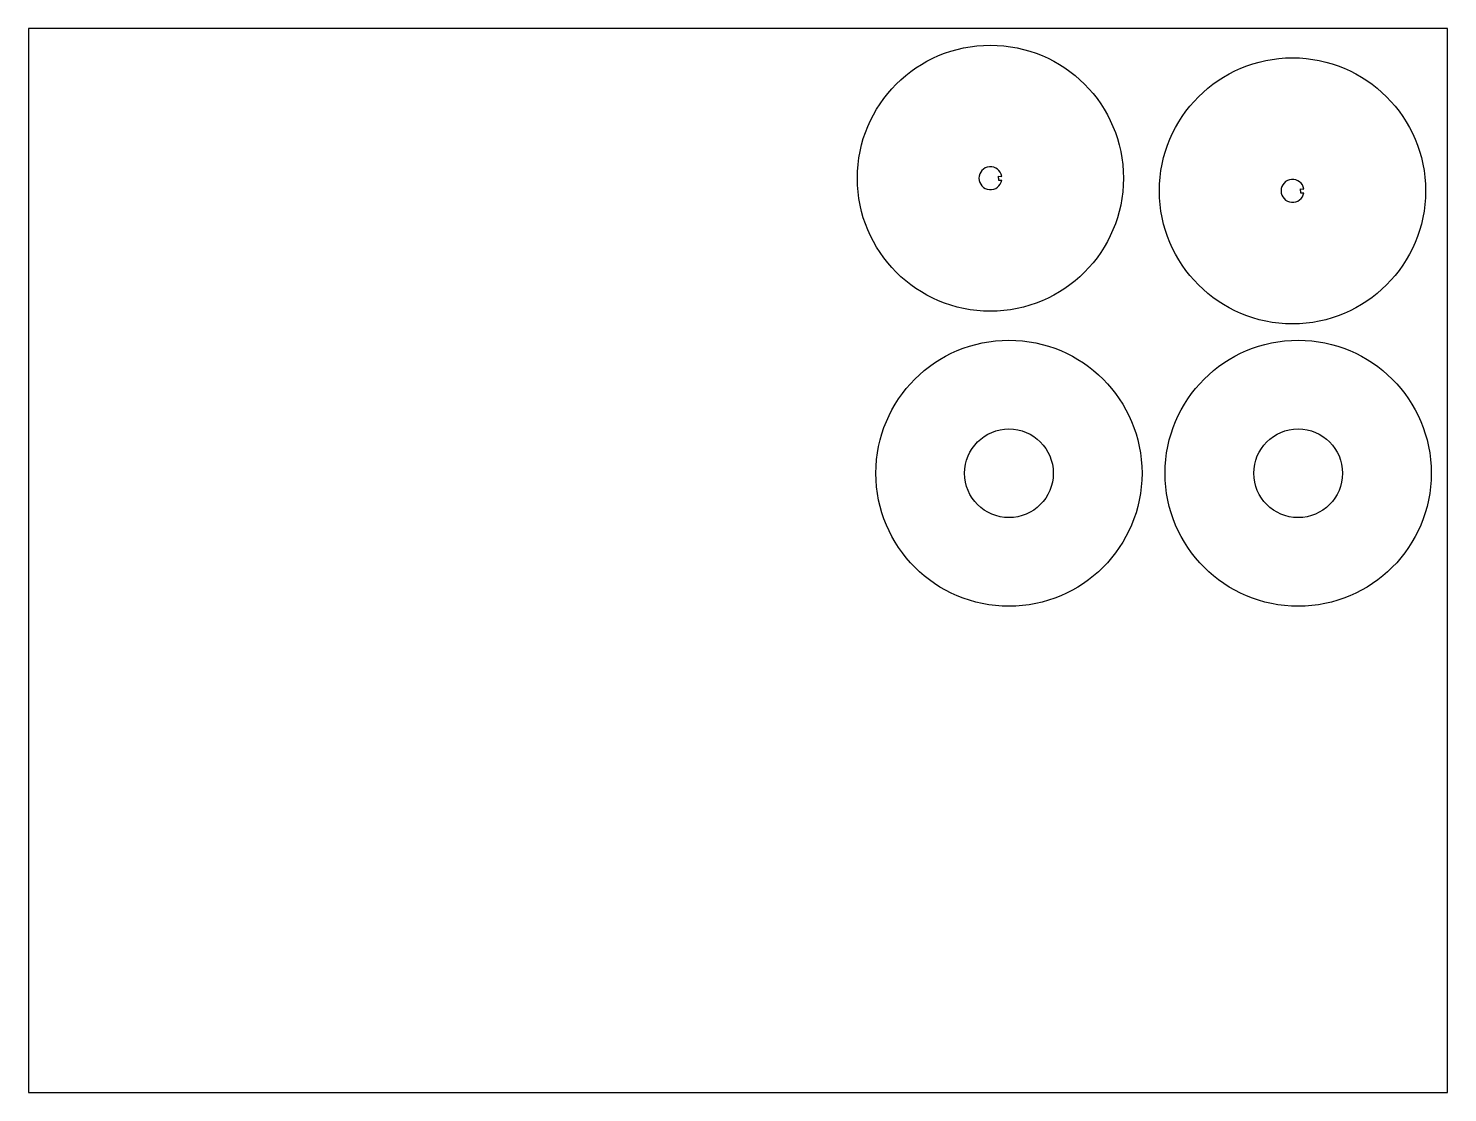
# Model space of a CAD drawing. Header units: inches. Extents: x 0 to 24, y 0 to 18.
import ezdxf

# ---------------------------------------------------------------- set-up
doc = ezdxf.new("R2010")
doc.units = ezdxf.units.IN
doc.header["$MEASUREMENT"] = 0

msp = doc.modelspace()

# ---------------------------------------------------------------- linework, layer by layer
for p, q in [((16.404, 15.466), (16.404, 15.501)), ((16.404, 15.501), (16.46, 15.497)), ((16.404, 15.466), (16.404, 15.431)), ((16.404, 15.431), (16.459, 15.435)), ((21.512, 15.252), (21.512, 15.287)), ((21.512, 15.287), (21.568, 15.283)), ((21.512, 15.252), (21.512, 15.217)), ((21.512, 15.217), (21.568, 15.221))]:
    msp.add_line(p, q)
at = {"color": 1}
msp.add_lwpolyline([(0, 0), (24, 0), (24, 18), (0, 18)], close=True, dxfattribs=at)
for centre, radius in [((16.268, 15.466), 2.25), ((21.377, 15.252), 2.25), ((16.582, 10.476), 2.25), ((21.473, 10.476), 2.25), ((16.582, 10.476), 0.75), ((21.473, 10.476), 0.75)]:
    msp.add_circle(centre, radius)
for centre in [(16.268, 15.466), (21.377, 15.252)]:
    msp.add_arc(centre, 0.194, 9.1217, 350.7833)

doc.saveas('drawing.dxf')
